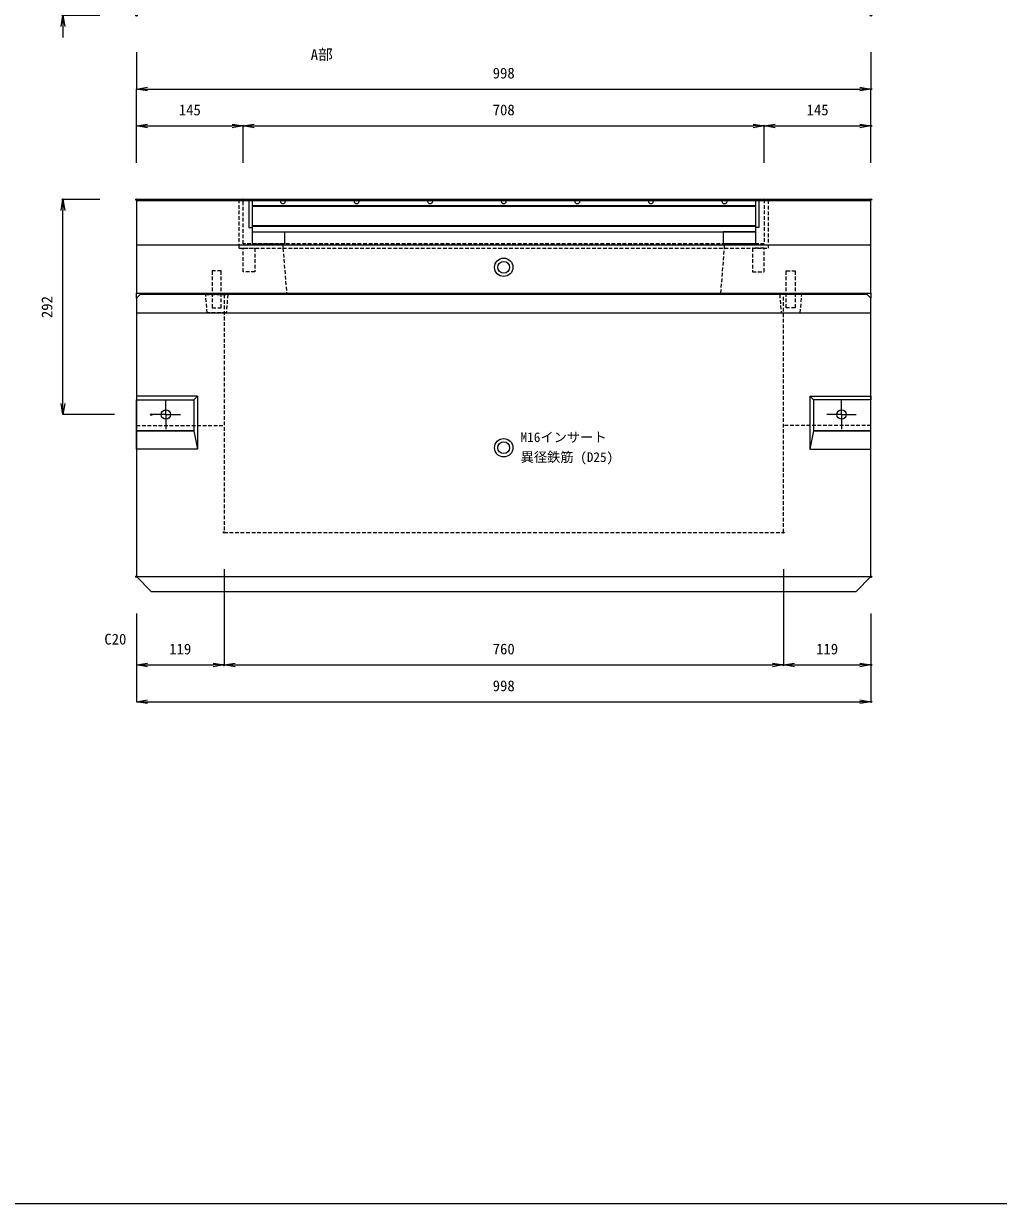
# Model space of a CAD drawing. Units: millimetres, scale not verified. Extents: x -1945 to 1945, y -1420 to 1420.
# Drawn here: x -815 to 510, y -1420 to 182 of the extents above; entities that cross this region are included whole.
import ezdxf
from ezdxf.enums import TextEntityAlignment as Align

# ---------------------------------------------------------------- set-up
doc = ezdxf.new("R2010")
doc.units = ezdxf.units.MM
doc.header["$LTSCALE"] = 10
doc.header["$PDMODE"] = 32
doc.header["$PDSIZE"] = 2
doc.linetypes.add('USER1', pattern=[0.75, 0.5, -0.25])
for name, color, linetype, lineweight in [('0-1_TITLE', 7, 'Continuous', 18), ('0-3_KIJUN', 7, 'USER1', 18), ('0-5_SUNPO_S10', 3, 'Continuous', 18), ('0-B_10-GR', 30, 'Continuous', 18), ('1-1__0-0_0', 7, 'Continuous', 18)]:
    doc.layers.add(name, color=color, linetype=linetype, lineweight=lineweight)
doc.layers.add('1-2__0-2_DEFPOINTS', color=7, linetype='Continuous')
doc.styles.add('ＭＳ ゴシック', font='')
doc.styles.get('ＭＳ ゴシック').set_extended_font_data('MS Gothic')

# ---------------------------------------------------------------- blocks, each defined once
blk = doc.blocks.new('M16_insert')
at = {"layer": '0-3_KIJUN', "color": 3, "linetype": 'Continuous'}
for radius in [12.5, 8]:
    blk.add_circle((0, 0), radius, dxfattribs=at)
blk = doc.blocks.new('_OPEN')
at = {"layer": '1-1__0-0_0'}
blk.add_line((0, 0), (-1, 0), dxfattribs=at)
blk.add_lwpolyline([(-1, 0.1667), (0, 0), (-1, -0.1667)], dxfattribs=at)
blk = doc.blocks.new('_D24')
at = {"layer": '0-5_SUNPO_S10'}
for p, q in [((1402.34, 861.12), (1402.34, 731.12)), ((1283.34, 801.12), (1283.34, 731.12)), ((1298.34, 731.12), (1387.34, 731.12))]:
    blk.add_line(p, q, dxfattribs=at)
at = {"layer": '1-2__0-2_DEFPOINTS'}
for p in [(1402.34, 911.12), (1283.34, 851.12), (1402.34, 731.12)]:
    blk.add_point(p, dxfattribs=at)
at = {"layer": '0-5_SUNPO_S10', "xscale": 15, "yscale": 15, "rotation": 180}
blk.add_blockref('_OPEN', (1283.34, 731.12), dxfattribs=at)
at = {"layer": '0-5_SUNPO_S10', "xscale": 15, "yscale": 15}
blk.add_blockref('_OPEN', (1402.34, 731.12), dxfattribs=at)
at = {"layer": '0-5_SUNPO_S10', "color": 7, "style": 'ＭＳ ゴシック'}
blk.add_text('119', height=14.66, dxfattribs=at).set_placement((1327.84, 741.12), align=Align.BOTTOM_LEFT)
blk = doc.blocks.new('_D25')
at = {"layer": '0-5_SUNPO_S10'}
for p, q in [((1402.34, 861.12), (1402.34, 731.12)), ((2162.34, 861.12), (2162.34, 731.12)), ((1417.34, 731.12), (2147.34, 731.12))]:
    blk.add_line(p, q, dxfattribs=at)
at = {"layer": '1-2__0-2_DEFPOINTS'}
for p in [(1402.34, 911.12), (2162.34, 911.12), (2162.34, 731.12)]:
    blk.add_point(p, dxfattribs=at)
at = {"layer": '0-5_SUNPO_S10', "xscale": 15, "yscale": 15, "rotation": 180}
blk.add_blockref('_OPEN', (1402.34, 731.12), dxfattribs=at)
at = {"layer": '0-5_SUNPO_S10', "xscale": 15, "yscale": 15}
blk.add_blockref('_OPEN', (2162.34, 731.12), dxfattribs=at)
at = {"layer": '0-5_SUNPO_S10', "color": 7, "style": 'ＭＳ ゴシック'}
blk.add_text('760', height=14.66, dxfattribs=at).set_placement((1767.34, 741.12), align=Align.BOTTOM_LEFT)
blk = doc.blocks.new('_D26')
at = {"layer": '0-5_SUNPO_S10'}
for p, q in [((2162.34, 861.12), (2162.34, 731.12)), ((2281.34, 801.12), (2281.34, 731.12)), ((2177.34, 731.12), (2266.34, 731.12))]:
    blk.add_line(p, q, dxfattribs=at)
at = {"layer": '1-2__0-2_DEFPOINTS'}
for p in [(2162.34, 911.12), (2281.34, 851.12), (2281.34, 731.12)]:
    blk.add_point(p, dxfattribs=at)
at = {"layer": '0-5_SUNPO_S10', "xscale": 15, "yscale": 15, "rotation": 180}
blk.add_blockref('_OPEN', (2162.34, 731.12), dxfattribs=at)
at = {"layer": '0-5_SUNPO_S10', "xscale": 15, "yscale": 15}
blk.add_blockref('_OPEN', (2281.34, 731.12), dxfattribs=at)
at = {"layer": '0-5_SUNPO_S10', "color": 7, "style": 'ＭＳ ゴシック'}
blk.add_text('119', height=14.66, dxfattribs=at).set_placement((2206.84, 741.12), align=Align.BOTTOM_LEFT)
blk = doc.blocks.new('_D27')
at = {"layer": '0-5_SUNPO_S10'}
for p, q in [((1283.34, 801.12), (1283.34, 681.12)), ((2281.34, 801.12), (2281.34, 681.12)), ((1298.34, 681.12), (2266.34, 681.12))]:
    blk.add_line(p, q, dxfattribs=at)
at = {"layer": '1-2__0-2_DEFPOINTS'}
for p in [(1283.34, 851.12), (2281.34, 851.12), (2281.34, 681.12)]:
    blk.add_point(p, dxfattribs=at)
at = {"layer": '0-5_SUNPO_S10', "xscale": 15, "yscale": 15, "rotation": 180}
blk.add_blockref('_OPEN', (1283.34, 681.12), dxfattribs=at)
at = {"layer": '0-5_SUNPO_S10', "xscale": 15, "yscale": 15}
blk.add_blockref('_OPEN', (2281.34, 681.12), dxfattribs=at)
at = {"layer": '0-5_SUNPO_S10', "color": 7, "style": 'ＭＳ ゴシック'}
blk.add_text('998', height=14.66, dxfattribs=at).set_placement((1767.34, 691.12), align=Align.BOTTOM_LEFT)
blk = doc.blocks.new('_D28')
at = {"layer": '0-5_SUNPO_S10'}
for p, q in [((1233.34, 1363.12), (1183.34, 1363.12)), ((1183.34, 1086.12), (1183.34, 1348.12)), ((1253.34, 1071.12), (1183.34, 1071.12))]:
    blk.add_line(p, q, dxfattribs=at)
at = {"layer": '1-2__0-2_DEFPOINTS'}
for p in [(1183.34, 1363.12), (1283.34, 1363.12), (1303.34, 1071.12)]:
    blk.add_point(p, dxfattribs=at)
at = {"layer": '0-5_SUNPO_S10', "xscale": 15, "yscale": 15}
for p, rotation in [((1183.34, 1363.12), 90), ((1183.34, 1071.12), 270)]:
    blk.add_blockref('_OPEN', p, dxfattribs=dict(at, rotation=rotation))
at = {"layer": '0-5_SUNPO_S10', "color": 7, "style": 'ＭＳ ゴシック'}
blk.add_text('292', height=14.66, rotation=90, dxfattribs=at).set_placement((1173.34, 1202.12), align=Align.BOTTOM_LEFT)
blk = doc.blocks.new('_D29')
at = {"layer": '0-5_SUNPO_S10'}
for p, q in [((1283.34, 1413.12), (1283.34, 1463.12)), ((1298.34, 1463.12), (1413.34, 1463.12)), ((1428.34, 1413.12), (1428.34, 1463.12))]:
    blk.add_line(p, q, dxfattribs=at)
at = {"layer": '1-2__0-2_DEFPOINTS'}
for p in [(1428.34, 1463.12), (1283.34, 1363.12), (1428.34, 1363.12)]:
    blk.add_point(p, dxfattribs=at)
at = {"layer": '0-5_SUNPO_S10', "xscale": 15, "yscale": 15, "rotation": 180}
blk.add_blockref('_OPEN', (1283.34, 1463.12), dxfattribs=at)
at = {"layer": '0-5_SUNPO_S10', "xscale": 15, "yscale": 15}
blk.add_blockref('_OPEN', (1428.34, 1463.12), dxfattribs=at)
at = {"layer": '0-5_SUNPO_S10', "color": 7, "style": 'ＭＳ ゴシック'}
blk.add_text('145', height=14.66, dxfattribs=at).set_placement((1340.84, 1473.12), align=Align.BOTTOM_LEFT)
blk = doc.blocks.new('_D30')
at = {"layer": '0-5_SUNPO_S10'}
for p, q in [((1428.34, 1413.12), (1428.34, 1463.12)), ((1443.34, 1463.12), (2121.34, 1463.12)), ((2136.34, 1413.12), (2136.34, 1463.12))]:
    blk.add_line(p, q, dxfattribs=at)
at = {"layer": '1-2__0-2_DEFPOINTS'}
for p in [(2136.34, 1463.12), (1428.34, 1363.12), (2136.34, 1363.12)]:
    blk.add_point(p, dxfattribs=at)
at = {"layer": '0-5_SUNPO_S10', "xscale": 15, "yscale": 15, "rotation": 180}
blk.add_blockref('_OPEN', (1428.34, 1463.12), dxfattribs=at)
at = {"layer": '0-5_SUNPO_S10', "xscale": 15, "yscale": 15}
blk.add_blockref('_OPEN', (2136.34, 1463.12), dxfattribs=at)
at = {"layer": '0-5_SUNPO_S10', "color": 7, "style": 'ＭＳ ゴシック'}
blk.add_text('708', height=14.66, dxfattribs=at).set_placement((1767.34, 1473.12), align=Align.BOTTOM_LEFT)
blk = doc.blocks.new('_D31')
at = {"layer": '0-5_SUNPO_S10'}
for p, q in [((2136.34, 1413.12), (2136.34, 1463.12)), ((2151.34, 1463.12), (2266.34, 1463.12)), ((2281.34, 1413.12), (2281.34, 1463.12))]:
    blk.add_line(p, q, dxfattribs=at)
at = {"layer": '1-2__0-2_DEFPOINTS'}
for p in [(2281.34, 1463.12), (2136.34, 1363.12), (2281.34, 1363.12)]:
    blk.add_point(p, dxfattribs=at)
at = {"layer": '0-5_SUNPO_S10', "xscale": 15, "yscale": 15, "rotation": 180}
blk.add_blockref('_OPEN', (2136.34, 1463.12), dxfattribs=at)
at = {"layer": '0-5_SUNPO_S10', "xscale": 15, "yscale": 15}
blk.add_blockref('_OPEN', (2281.34, 1463.12), dxfattribs=at)
at = {"layer": '0-5_SUNPO_S10', "color": 7, "style": 'ＭＳ ゴシック'}
blk.add_text('145', height=14.66, dxfattribs=at).set_placement((2193.84, 1473.12), align=Align.BOTTOM_LEFT)
blk = doc.blocks.new('_D32')
at = {"layer": '0-5_SUNPO_S10'}
for p, q in [((1283.34, 1413.12), (1283.34, 1513.12)), ((1298.34, 1513.12), (2266.34, 1513.12)), ((2281.34, 1413.12), (2281.34, 1513.12))]:
    blk.add_line(p, q, dxfattribs=at)
at = {"layer": '1-2__0-2_DEFPOINTS'}
for p in [(2281.34, 1513.12), (1283.34, 1363.12), (2281.34, 1363.12)]:
    blk.add_point(p, dxfattribs=at)
at = {"layer": '0-5_SUNPO_S10', "xscale": 15, "yscale": 15, "rotation": 180}
blk.add_blockref('_OPEN', (1283.34, 1513.12), dxfattribs=at)
at = {"layer": '0-5_SUNPO_S10', "xscale": 15, "yscale": 15}
blk.add_blockref('_OPEN', (2281.34, 1513.12), dxfattribs=at)
at = {"layer": '0-5_SUNPO_S10', "color": 7, "style": 'ＭＳ ゴシック'}
blk.add_text('998', height=14.66, dxfattribs=at).set_placement((1767.34, 1523.12), align=Align.BOTTOM_LEFT)
blk = doc.blocks.new('_D33')
at = {"layer": '0-5_SUNPO_S10'}
for p, q in [((1283.34, 1563.12), (1283.34, 1513.12)), ((2281.34, 1563.12), (2281.34, 1513.12)), ((1298.34, 1513.12), (2266.34, 1513.12))]:
    blk.add_line(p, q, dxfattribs=at)
at = {"layer": '1-2__0-2_DEFPOINTS'}
for p in [(1283.34, 1613.12), (2281.34, 1613.12), (2281.34, 1513.12)]:
    blk.add_point(p, dxfattribs=at)
at = {"layer": '0-5_SUNPO_S10', "xscale": 15, "yscale": 15, "rotation": 180}
blk.add_blockref('_OPEN', (1283.34, 1513.12), dxfattribs=at)
at = {"layer": '0-5_SUNPO_S10', "xscale": 15, "yscale": 15}
blk.add_blockref('_OPEN', (2281.34, 1513.12), dxfattribs=at)
at = {"layer": '0-5_SUNPO_S10', "color": 7, "style": 'ＭＳ ゴシック'}
blk.add_text('998', height=14.66, dxfattribs=at).set_placement((1767.34, 1523.12), align=Align.BOTTOM_LEFT)
blk = doc.blocks.new('_D36')
at = {"layer": '0-5_SUNPO_S10'}
for p, q in [((1183.34, 1653.12), (1183.34, 1668.12)), ((1233.34, 1638.12), (1183.34, 1638.12)), ((1183.34, 1638.12), (1183.34, 1613.12)), ((1233.34, 1613.12), (1183.34, 1613.12)), ((1183.34, 1598.12), (1183.34, 1583.12))]:
    blk.add_line(p, q, dxfattribs=at)
at = {"layer": '1-2__0-2_DEFPOINTS'}
for p in [(1283.34, 1638.12), (1183.34, 1613.12), (1283.34, 1613.12)]:
    blk.add_point(p, dxfattribs=at)
at = {"layer": '0-5_SUNPO_S10', "xscale": 15, "yscale": 15}
for p, rotation in [((1183.34, 1638.12), 270), ((1183.34, 1613.12), 90)]:
    blk.add_blockref('_OPEN', p, dxfattribs=dict(at, rotation=rotation))
at = {"layer": '0-5_SUNPO_S10', "color": 7, "style": 'ＭＳ ゴシック'}
blk.add_text('25', height=14.66, rotation=90, dxfattribs=at).set_placement((1173.34, 1615.62), align=Align.BOTTOM_LEFT)

msp = doc.modelspace()

# ---------------------------------------------------------------- linework, layer by layer
at = {"layer": '0-1_TITLE', "color": 2}
msp.add_lwpolyline([(-1945, -1420), (1945, -1420), (1945, 1420), (-1945, 1420)], close=True, dxfattribs=at)
msp.add_lwpolyline([(-1945, -1420), (1945, -1420), (1945, 1420), (-1945, 1420)], close=True, dxfattribs=at)
at = {"layer": '0-3_KIJUN', "linetype": 'Continuous'}
for p, q in [((-661.66, -58.14), (336.34, -58.14)), ((-661.66, -118.14), (336.34, -118.14)), ((-661.66, -210.89), (336.34, -210.89)), ((-621.66, -348.88), (-621.66, -328.88)), ((296.34, -348.88), (296.34, -328.88)), ((-621.66, -348.88), (-641.66, -348.88)), ((-621.66, -348.88), (-621.66, -368.88)), ((-621.66, -348.88), (-601.66, -348.88)), ((296.34, -348.88), (276.34, -348.88)), ((296.34, -348.88), (316.34, -348.88)), ((296.34, -348.88), (296.34, -368.88)), ((-661.66, -568.88), (336.34, -568.88))]:
    msp.add_line(p, q, dxfattribs=at)
at = {"layer": '0-3_KIJUN'}
for p, q in [((-661.66, -363.88), (-542.66, -363.88)), ((336.34, -363.88), (217.34, -363.88))]:
    msp.add_line(p, q, dxfattribs=at)
at = {"layer": '0-3_KIJUN', "linetype": 'Continuous'}
for points in [[(-661.66, -183.88), (336.34, -183.88), (336.34, -56.88), (-661.66, -56.88)], [(-661.66, -190.88), (-661.66, -183.88), (336.34, -183.88), (336.34, -190.88), (331.34, -185.88), (-656.66, -185.88)], [(-641.66, -588.88), (316.34, -588.88), (336.34, -568.88), (336.34, -190.88), (331.34, -185.88), (-656.66, -185.88), (-661.66, -190.88), (-661.66, -568.88)], [(-578.66, -323.88), (-661.66, -323.88), (-661.66, -328.88), (-583.66, -328.88)], [(-661.66, -328.88), (-583.66, -328.88), (-583.66, -370.88), (-661.66, -370.88)], [(253.34, -323.88), (336.34, -323.88), (336.34, -328.88), (258.34, -328.88)], [(336.34, -328.88), (258.34, -328.88), (258.34, -370.88), (336.34, -370.88)]]:
    msp.add_lwpolyline(points, close=True, dxfattribs=at)
at = {"layer": '0-3_KIJUN'}
for points in [[(-516.66, -56.88), (-522.66, -56.88), (-522.66, -122.88), (197.34, -122.88), (197.34, -56.88), (191.34, -56.88), (191.34, -116.88), (-516.66, -116.88)], [(-516.66, -122.88), (-500.66, -122.88), (-500.66, -154.88), (-516.66, -154.88)], [(191.34, -122.88), (175.34, -122.88), (175.34, -154.88), (191.34, -154.88)], [(-546.66, -153.88), (-558.66, -153.88), (-558.66, -203.88), (-546.66, -203.88)], [(221.34, -153.88), (233.34, -153.88), (233.34, -203.88), (221.34, -203.88)], [(-567.66, -185.88), (-537.66, -185.88), (-539.66, -210.88), (-565.66, -210.88)], [(242.34, -185.88), (212.34, -185.88), (214.34, -210.88), (240.34, -210.88)]]:
    msp.add_lwpolyline(points, close=True, dxfattribs=at)
for points in [[(-462.66, -116.88), (-462.66, -122.88), (-457.66, -183.88), (132.34, -183.88), (137.34, -122.88), (137.34, -116.88)], [(-542.66, -185.88), (-542.66, -508.88), (217.34, -508.88), (217.34, -185.88)]]:
    msp.add_lwpolyline(points, dxfattribs=at)
at = {"layer": '0-3_KIJUN', "linetype": 'Continuous'}
for points in [[(-578.66, -323.88), (-578.66, -395.88), (-661.66, -395.88), (-661.66, -370.88), (-583.66, -370.88), (-578.66, -395.88)], [(253.34, -323.88), (253.34, -395.88), (336.34, -395.88), (336.34, -370.88), (258.34, -370.88), (253.34, -395.88)]]:
    msp.add_lwpolyline(points, dxfattribs=at)
for centre in [(-621.66, -348.88), (296.34, -348.88)]:
    msp.add_circle(centre, 6.35, dxfattribs=at)
at = {"layer": '0-B_10-GR'}
for p, q in [((-509.16, -56.88), (-509.16, -94.88)), ((-509.16, -56.88), (-504.66, -56.88)), ((-504.66, -56.88), (-504.66, -94.88)), ((-504.66, -56.88), (-504.66, -100.88)), ((-504.66, -56.88), (179.34, -56.88)), ((179.34, -56.88), (179.34, -94.88)), ((183.84, -56.88), (179.34, -56.88)), ((179.34, -56.88), (179.34, -100.88)), ((183.84, -56.88), (183.84, -94.88)), ((-504.66, -64.88), (179.34, -64.88)), ((-504.66, -65.88), (179.34, -65.88)), ((-509.16, -94.88), (-504.66, -94.88)), ((-504.66, -91.88), (179.34, -91.88)), ((-504.66, -92.88), (179.34, -92.88)), ((183.84, -94.88), (179.34, -94.88)), ((-504.66, -100.88), (-504.66, -116.88)), ((-504.66, -100.88), (-460.66, -100.88)), ((-504.66, -100.88), (179.34, -100.88)), ((-460.66, -100.88), (-460.66, -116.88)), ((135.34, -100.88), (135.34, -116.88)), ((179.34, -100.88), (135.34, -100.88)), ((179.34, -100.88), (179.34, -116.88)), ((-504.66, -116.88), (-460.66, -116.88)), ((179.34, -116.88), (135.34, -116.88))]:
    msp.add_line(p, q, dxfattribs=at)
for centre in [(-462.66, -59.88), (-362.66, -59.88), (-262.66, -59.88), (-162.66, -59.88), (-62.66, -59.88), (37.34, -59.88), (137.34, -59.88)]:
    msp.add_circle(centre, 3, dxfattribs=at)

# ---------------------------------------------------------------- block references
at = {"layer": '0-3_KIJUN'}
for p in [(-162.66, -148.88), (-162.66, -393.88)]:
    msp.add_blockref('M16_insert', p, dxfattribs=at)
at = {"layer": '0-5_SUNPO_S10'}
for name in ['_D36', '_D33', '_D32', '_D29', '_D30', '_D31', '_D28', '_D24', '_D25', '_D26', '_D27']:
    msp.add_blockref(name, (-1945, -1420), dxfattribs=at)

# ---------------------------------------------------------------- texts
at = {"layer": '0-1_TITLE', "style": 'ＭＳ ゴシック'}
msp.add_text('A部', height=14.66, dxfattribs=at).set_placement((-424.93, 128.27), align=Align.BOTTOM_LEFT)
at = {"layer": '0-5_SUNPO_S10', "color": 7, "style": 'ＭＳ ゴシック'}
for s, height, p in [('M16インサート', 13.2, (-139.78, -390.15)), ('異径鉄筋 (D25)', 13.2, (-139.78, -417.15)), ('C20', 14.66, (-705.36, -665.54))]:
    msp.add_text(s, height=height, dxfattribs=at).set_placement(p, align=Align.BOTTOM_LEFT)

doc.saveas('drawing.dxf')
